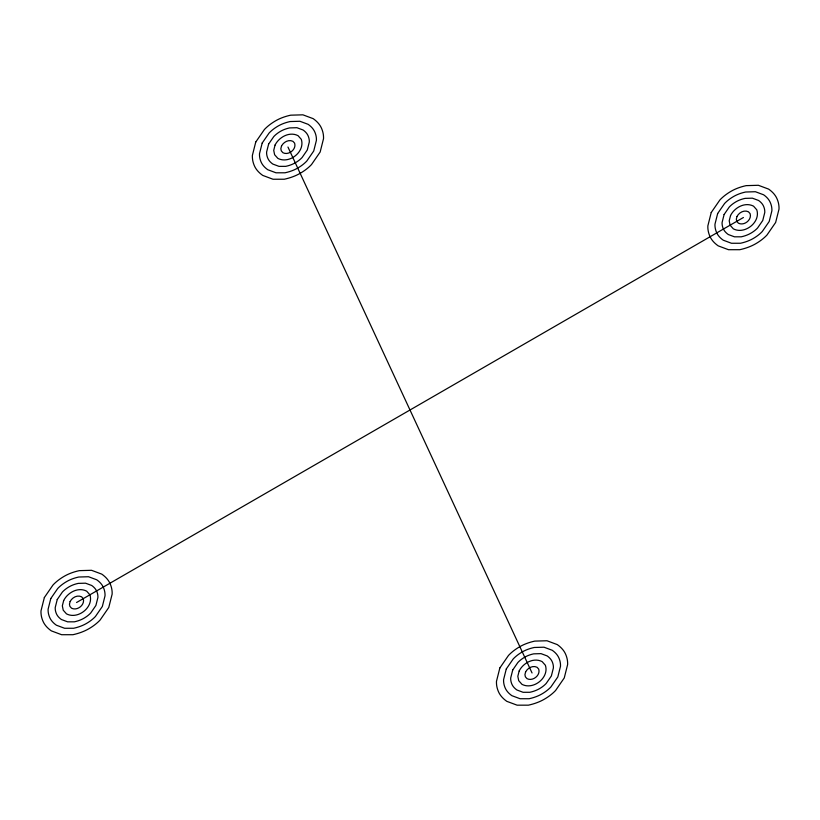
<?xml version="1.0" encoding="UTF-8"?>
<svg xmlns="http://www.w3.org/2000/svg" width="820" height="820" viewBox="0 0 820 820"><rect width="100%" height="100%" fill="white"/><g stroke="black" fill="none" stroke-linecap="round" stroke-linejoin="round"><path stroke-width="1.23" d="M76.567 602.505L743.432 217.495M287.953 147.036L532.047 672.964M44.362 597.524L41 610.859A66 38.099 0 0 0 43.224 621.755A42.138 24.323 0 0 0 51.342 630.877L61.623 634.711L72.918 634.711A44.741 25.83 0 0 0 88.775 628.807A66 38.099 0 0 0 100.132 620.012L108.773 607.487L112.135 594.151A66 38.099 0 0 0 109.911 583.256A42.138 24.323 0 0 0 101.793 574.133L91.512 570.3L79.294 570.648A42.138 24.323 0 0 0 64.36 576.204A66 38.099 0 0 0 53.003 584.998L44.362 597.524M50.799 598.518L48.113 609.188A52.798 30.483 0 0 0 49.897 617.901A33.712 19.465 0 0 0 56.385 625.209L64.606 628.274L73.646 628.264A35.793 20.664 0 0 0 86.336 623.538A52.798 30.483 0 0 0 95.417 616.507L102.336 606.492L105.021 595.822A52.798 30.483 0 0 0 103.238 587.11A33.712 19.465 0 0 0 96.75 579.801L88.529 576.737L78.751 577.024A33.712 19.465 0 0 0 66.799 581.472A52.798 30.483 0 0 0 57.718 588.504L50.799 598.518M57.246 599.512L55.227 607.518A39.596 22.857 0 0 0 56.559 614.057A25.287 14.596 0 0 0 61.428 619.53L67.599 621.826L74.374 621.826A26.845 15.498 0 0 0 83.886 618.28A39.596 22.857 0 0 0 90.702 613.011L95.889 605.498L97.908 597.493A39.596 22.857 0 0 0 96.575 590.953A25.287 14.596 0 0 0 91.707 585.48L85.536 583.184L78.207 583.389A25.287 14.596 0 0 0 69.249 586.73A39.596 22.857 0 0 0 62.433 591.999L57.246 599.512M63.683 600.517L62.34 605.847L63.232 610.203L66.471 613.852C77.777 619.879 93.992 607.22 89.903 594.807L86.664 591.159C78.156 586.73 67.691 592.542 63.683 600.517M70.13 601.511L69.454 604.176L69.895 606.359L71.524 608.184C77.172 611.197 85.28 604.863 83.24 598.651L81.611 596.827C77.357 594.613 72.129 597.524 70.13 601.511M255.748 142.055L252.386 155.39A66 38.099 0 0 0 254.61 166.286A42.138 24.323 0 0 0 262.728 175.408L273.009 179.242L284.304 179.232A44.741 25.83 0 0 0 300.161 173.327A66 38.099 0 0 0 311.518 164.543L320.159 152.018L323.521 138.672A66 38.099 0 0 0 321.296 127.787A42.138 24.323 0 0 0 313.189 118.654L302.898 114.831L290.68 115.179A42.138 24.323 0 0 0 275.756 120.735A66 38.099 0 0 0 264.388 129.529L255.748 142.055M262.185 143.049L259.499 153.719A52.798 30.483 0 0 0 261.283 162.432A33.712 19.465 0 0 0 267.771 169.73L276.002 172.794L285.032 172.794A35.793 20.664 0 0 0 297.721 168.069A52.798 30.483 0 0 0 306.803 161.038L313.722 151.023L316.407 140.343A52.798 30.483 0 0 0 314.634 131.63A33.712 19.465 0 0 0 308.135 124.332L299.915 121.268L290.136 121.544A33.712 19.465 0 0 0 278.195 125.993A52.798 30.483 0 0 0 269.103 133.024L262.185 143.049M268.632 144.043L266.613 152.048A39.596 22.857 0 0 0 267.945 158.588A25.287 14.596 0 0 0 272.814 164.061L278.984 166.357L285.77 166.357A26.845 15.498 0 0 0 295.282 162.811A39.596 22.857 0 0 0 302.098 157.532L307.274 150.019L309.294 142.014A39.596 22.857 0 0 0 307.961 135.484A25.287 14.596 0 0 0 303.092 130.011L296.922 127.705L289.593 127.92A25.287 14.596 0 0 0 280.635 131.251A39.596 22.857 0 0 0 273.818 136.53L268.632 144.043M275.069 145.037L273.726 150.378L274.618 154.734L277.867 158.383C289.173 164.41 305.388 151.751 301.288 139.328L298.049 135.679C289.542 131.251 279.087 137.073 275.069 145.037M281.516 146.032L280.84 148.707L281.291 150.88L282.91 152.704C288.558 155.718 296.666 149.394 294.626 143.182L292.996 141.358C288.753 139.144 283.515 142.055 281.516 146.032M499.841 667.982L496.479 681.328A66 38.099 0 0 0 498.703 692.213A42.138 24.323 0 0 0 506.811 701.346L517.102 705.169L528.398 705.169A44.741 25.83 0 0 0 544.244 699.265A66 38.099 0 0 0 555.611 690.471L564.252 677.945L567.614 664.61A66 38.099 0 0 0 565.39 653.714A42.138 24.323 0 0 0 557.272 644.592L546.991 640.758L534.773 641.107A42.138 24.323 0 0 0 519.839 646.672A66 38.099 0 0 0 508.482 655.457L499.841 667.982M506.278 668.976L503.593 679.657A52.798 30.483 0 0 0 505.366 688.37A33.712 19.465 0 0 0 511.864 695.668L520.085 698.732L529.125 698.732A35.793 20.664 0 0 0 541.805 694.007A52.798 30.483 0 0 0 550.896 686.976L557.815 676.951L560.501 666.281A52.798 30.483 0 0 0 558.717 657.568A33.712 19.465 0 0 0 552.229 650.27L543.998 647.205L534.23 647.482A33.712 19.465 0 0 0 522.279 651.931A52.798 30.483 0 0 0 513.197 658.962L506.278 668.976M512.726 669.981L510.706 677.986A39.596 22.857 0 0 0 512.039 684.515A25.287 14.596 0 0 0 516.907 689.989L523.078 692.295L529.853 692.285A26.845 15.498 0 0 0 539.365 688.749A39.596 22.857 0 0 0 546.181 683.47L551.368 675.957L553.387 667.951A39.596 22.857 0 0 0 552.055 661.412A25.287 14.596 0 0 0 547.186 655.938L541.015 653.643L533.676 653.847A25.287 14.596 0 0 0 524.718 657.189A39.596 22.857 0 0 0 517.902 662.468L512.726 669.981M519.162 670.975L517.82 676.316L518.712 680.672L521.951 684.321C533.256 690.348 549.472 677.689 545.382 665.266L542.133 661.617C533.635 657.189 523.17 663.001 519.162 670.975M525.599 671.97L524.933 674.634L525.374 676.818L527.004 678.642C532.651 681.656 540.759 675.321 538.709 669.12L537.09 667.295C532.836 665.082 527.608 667.982 525.599 671.97M711.227 212.513L707.865 225.848A66 38.099 0 0 0 710.089 236.744A42.138 24.323 0 0 0 718.207 245.867L728.488 249.7L739.783 249.7A44.741 25.83 0 0 0 755.64 243.796A66 38.099 0 0 0 766.997 235.002L775.638 222.476L779 209.141A66 38.099 0 0 0 776.776 198.245A42.138 24.323 0 0 0 768.658 189.123L758.377 185.289L746.159 185.638A42.138 24.323 0 0 0 731.225 191.193A66 38.099 0 0 0 719.868 199.988L711.227 212.513M717.664 213.507L714.978 224.178A52.798 30.483 0 0 0 716.762 232.89A33.712 19.465 0 0 0 723.25 240.198L731.471 243.263L740.511 243.253A35.793 20.664 0 0 0 753.201 238.528A52.798 30.483 0 0 0 762.282 231.496L769.201 221.482L771.886 210.812A52.798 30.483 0 0 0 770.103 202.099A33.712 19.465 0 0 0 763.615 194.791L755.394 191.726L745.616 192.013A33.712 19.465 0 0 0 733.664 196.462A52.798 30.483 0 0 0 724.583 203.493L717.664 213.507M724.111 214.502L722.092 222.507A39.596 22.857 0 0 0 723.424 229.046A25.287 14.596 0 0 0 728.293 234.52L734.464 236.816L741.239 236.816A26.845 15.498 0 0 0 750.751 233.269A39.596 22.857 0 0 0 757.567 228.001L762.754 220.488L764.773 212.482A39.596 22.857 0 0 0 763.44 205.943A25.287 14.596 0 0 0 758.572 200.469L752.401 198.173L745.072 198.378A25.287 14.596 0 0 0 736.114 201.72A39.596 22.857 0 0 0 729.298 206.988L724.111 214.502M730.548 215.506L729.205 220.836L730.097 225.192L733.336 228.841C744.642 234.868 760.857 222.21 756.768 209.797L753.529 206.148C745.021 201.72 734.556 207.532 730.548 215.506M736.995 216.5L736.319 219.165L736.76 221.349L738.389 223.173C744.037 226.187 752.145 219.852 750.105 213.641L748.476 211.816C744.222 209.602 738.994 212.513 736.995 216.5"/></g></svg>
